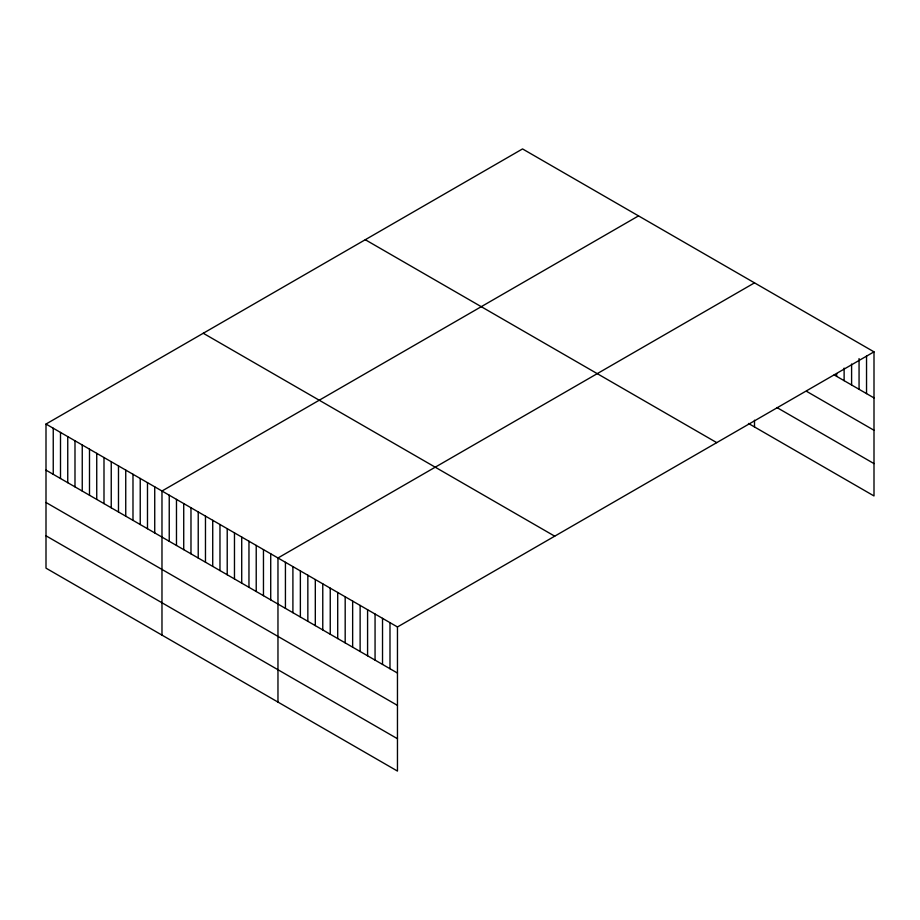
<?xml version="1.0" encoding="UTF-8"?>
<svg xmlns="http://www.w3.org/2000/svg" width="920" height="920" viewBox="0 0 920 920"><rect width="100%" height="100%" fill="white"/><g stroke="black" fill="none" stroke-linecap="round" stroke-linejoin="round"><path stroke-width="1.38" d="M874 351.842L397.463 626.969L397.463 771.075L46 568.157L46 424.051L522.537 148.925L874 351.842L874 495.949L748.466 423.464M638.526 215.889L161.977 491.015L161.977 635.122M754.504 282.854L277.966 557.98L277.966 702.086M834.164 374.923L874 397.923M806.782 391.46L874 430.272M776.905 407.537L874 463.599M365.286 239.717L716.737 442.635M203.262 333.258L554.714 536.176M46 424.051L397.463 626.969M46 470.131L397.463 673.049M46 502.481L397.463 705.398M46 535.808L397.463 738.725M866.536 355.902L866.536 393.61M859.061 358.581L859.061 389.298M851.598 364.032L851.598 384.985M844.123 368.103L844.123 380.673M836.659 373.566L836.659 376.36M754.504 420.221L754.504 426.96M389.988 622.656L389.988 668.736M382.524 618.344L382.524 664.424M375.061 614.031L375.061 660.111M367.586 609.719L367.586 655.799M360.122 605.406L360.122 651.486M352.647 601.094L352.647 647.174M345.184 596.781L345.184 642.861M337.709 592.469L337.709 638.549M330.245 588.156L330.245 634.236M322.77 583.843L322.77 629.924M315.307 579.531L315.307 625.611M307.843 575.23L307.843 621.299M300.368 570.917L300.368 616.986M292.905 566.605L292.905 612.674M285.43 562.292L285.43 608.361M270.721 553.794L270.721 599.863M263.465 549.608L263.465 595.688M256.22 545.422L256.22 591.502M248.963 541.236L248.963 587.316M241.718 537.05L241.718 583.13M234.473 532.864L234.473 578.944M227.217 528.678L227.217 574.759M219.972 524.492L219.972 570.572M212.727 520.306L212.727 566.386M205.47 516.12L205.47 562.2M198.225 511.945L198.225 558.014M190.98 507.759L190.98 553.828M183.724 503.573L183.724 549.642M176.479 499.387L176.479 545.457M169.234 495.201L169.234 541.282M154.732 486.829L154.732 532.91M147.487 482.643L147.487 528.724M140.231 478.457L140.231 524.538M132.986 474.272L132.986 520.352M125.741 470.085L125.741 516.166M118.484 465.899L118.484 511.98M111.239 461.713L111.239 507.794M103.995 457.539L103.995 503.608M96.738 453.353L96.738 499.422M89.493 449.167L89.493 495.236M82.248 444.981L82.248 491.05M74.991 440.795L74.991 486.875M67.746 436.609L67.746 482.69M60.501 432.423L60.501 478.503M53.245 428.237L53.245 474.317"/></g></svg>
